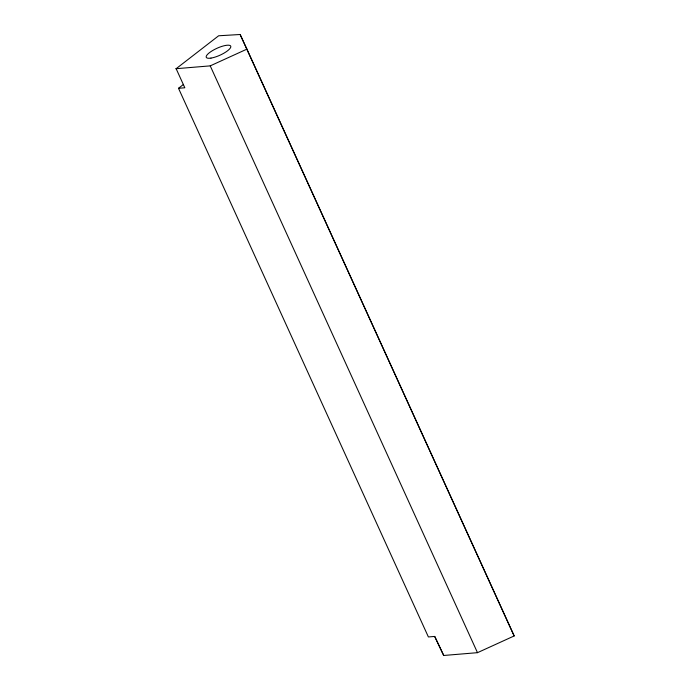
<?xml version="1.0" encoding="UTF-8"?>
<svg xmlns="http://www.w3.org/2000/svg" width="690" height="690" viewBox="0 0 690 690"><rect width="100%" height="100%" fill="white"/><g stroke="black" fill="none" stroke-linecap="round" stroke-linejoin="round"><path stroke-width="1.03" d="M183.523 84.387L178.503 88.294L428.395 636.956L434.7 636.43L443.618 655.31M434.7 636.43L443.187 654.361M175.829 68.724L210.226 65.869L246.899 49.145L514.171 635.947L477.489 652.671L443.403 655.5M178.503 88.294L184.825 87.777L176.14 68.698L218.652 35.776L240.137 34.5L246.899 49.145M514.171 635.947L240.137 34.5M210.226 65.869L477.489 652.671M210.976 58.098A13.438 3.769 -24.5 0 0 230.719 47.239A13.438 3.769 -24.5 0 0 213.805 49.87A13.438 3.769 -24.5 0 0 210.976 58.098"/></g></svg>
